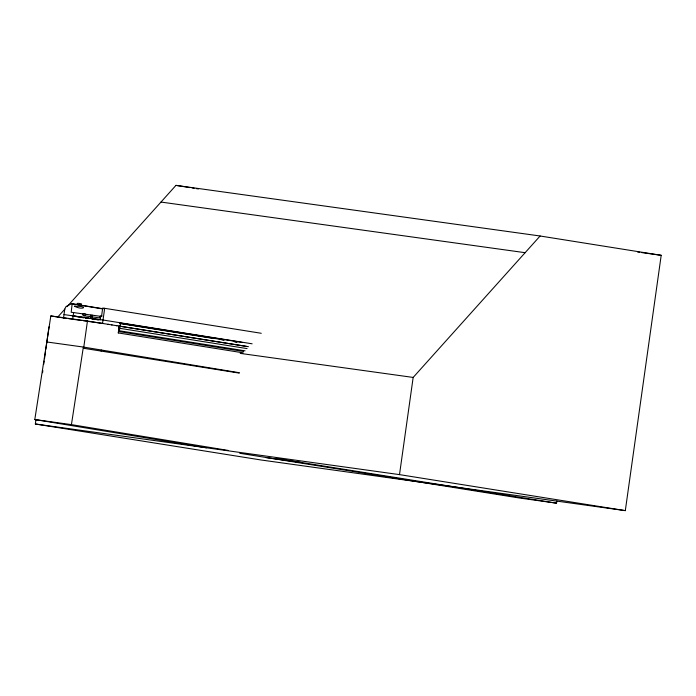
<?xml version="1.0" encoding="UTF-8"?>
<svg xmlns="http://www.w3.org/2000/svg" width="696" height="696" viewBox="0 0 696 696"><rect width="100%" height="100%" fill="white"/><g stroke="black" fill="none" stroke-linecap="round" stroke-linejoin="round"><path stroke-width="1.04" d="M67.06 306.684L175.958 185.371L540.113 235.996L661.2 255.31L625.312 510.629L261.157 460.004L35.348 423.995L35.948 419.723M42.552 372.725L42.847 370.594M43.752 364.182L44.205 360.98M44.5 358.84L45.553 351.367M45.849 349.235L49.007 326.807M248.437 346.678L87.452 321.03L50.825 315.94L34.8 419.54L202.188 447.093M102.147 308.85L71.618 303.717L66.103 306.484L64.946 308.554A8.656 8.335 -80.9 0 0 64.667 309.859L63.519 317.994L66.738 318.437M72.671 319.264L73.611 312.574M87.452 321.03L83.624 348.287L239.241 373.1M90.541 318.281L91.002 314.992M92.046 318.49L92.507 315.201M100.241 319.629L100.703 316.341M72.132 304.065L71.183 312.243L101.52 316.454L102.703 308.041L104.67 308.311L102.547 323.414L83.302 320.743M101.103 351.071L101.259 350.001M104.13 351.558L104.278 350.497M118.946 327.816L119.19 326.085L118.276 332.94M119.782 328.295L119.19 328.216L118.842 330.704L245.07 350.836M119.425 330.791L120.547 322.814M625.312 510.629L399.504 474.62L413.163 377.432L540.113 235.996M239.737 453.279L519.921 498.084L556.548 503.182L556.852 501.024M34.8 419.54L71.427 424.63L83.355 347.052L239.302 372.725M74.524 306.31L75.151 305.996M57.672 317.141L64.893 309.094M85.269 315.592C81.023 316.802 82.789 311.347 85.73 314.322M81.171 304.465C83.59 303.813 75.994 302.647 76.951 303.882M637.571 252.022L639.72 252.317M641.86 252.622L661.2 255.31M160.976 202.058L525.132 252.691M83.99 315.723L100.355 317.994M63.997 314.592L103.025 320.021L252.126 343.798M83.477 317.663L81.519 317.385L83.581 317.715M88.601 318.376L85.495 317.941L88.575 318.455M91.698 318.803L93.742 319.09M96.805 319.516L98.858 319.795M68.713 318.716L71.679 319.125M73.733 319.412L81.18 320.447M107.958 324.301L109.124 324.466M111.517 324.858L112.073 324.936M116.032 325.58L116.867 325.719M118.912 326.05L120.069 326.215M240.216 353.385L413.163 377.432M46.728 341.962L83.355 347.052M35.348 423.995L399.504 474.62M265.489 457.516L302.116 462.605L556.548 503.182M175.958 185.371L189.886 187.589M192.026 187.929L194.167 188.277M196.316 188.616L198.456 188.955M104.67 308.311L261.252 333.28M72.166 303.795L103.252 308.754M91.567 318.446L100.285 319.812M119.825 322.953L242.208 342.441M73.15 315.871L89.645 318.498M91.742 318.829L93.882 319.177M96.022 319.516L98.162 319.856M119.555 323.266L224.382 339.979M235.083 341.692L237.223 342.032M72.245 315.906L79.457 317.063M119.66 323.466L212.959 338.352M221.537 339.718L223.686 340.057M234.413 341.771L236.553 342.11M120.408 326.302L246.636 346.434M50.825 315.94L64.763 318.168M119.19 328.216L247.071 348.592M118.424 331.505L243.583 351.463M118.224 332.932L243.2 352.846M71.427 424.63L228.079 450.416M276.364 458.368L302.116 462.605M204.328 447.45L206.477 447.798M102.129 316.054C100.859 315.245 98.675 316.915 100.52 317.855M74.681 306.353C83.755 310.799 88.94 305.622 74.681 306.353"/></g></svg>
